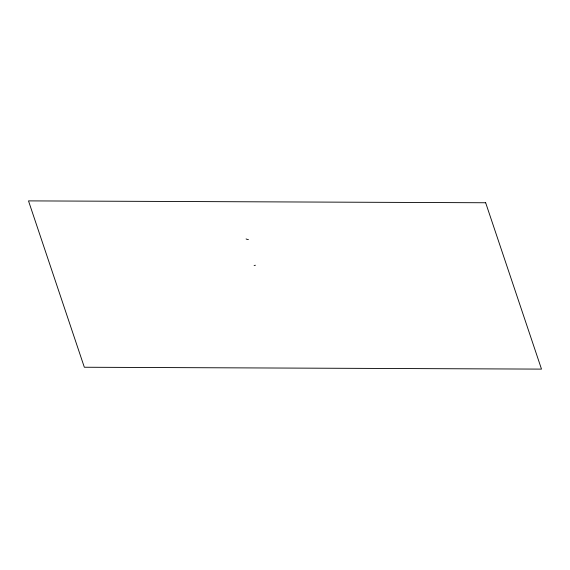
<?xml version="1.0" encoding="UTF-8"?>
<svg xmlns="http://www.w3.org/2000/svg" width="570" height="570" viewBox="0 0 570 570"><rect width="100%" height="100%" fill="white"/><g stroke="black" fill="none" stroke-linecap="round" stroke-linejoin="round"><path stroke-width="0.85" d="M255.403 265.242A2.494 1.112 5.3 0 1 254.106 265.428M248.406 239.5A2.494 1.112 5.3 0 1 246.09 238.923M485.661 202.756L28.5 200.889L84.339 367.244L541.5 369.111L485.661 202.756"/></g></svg>
